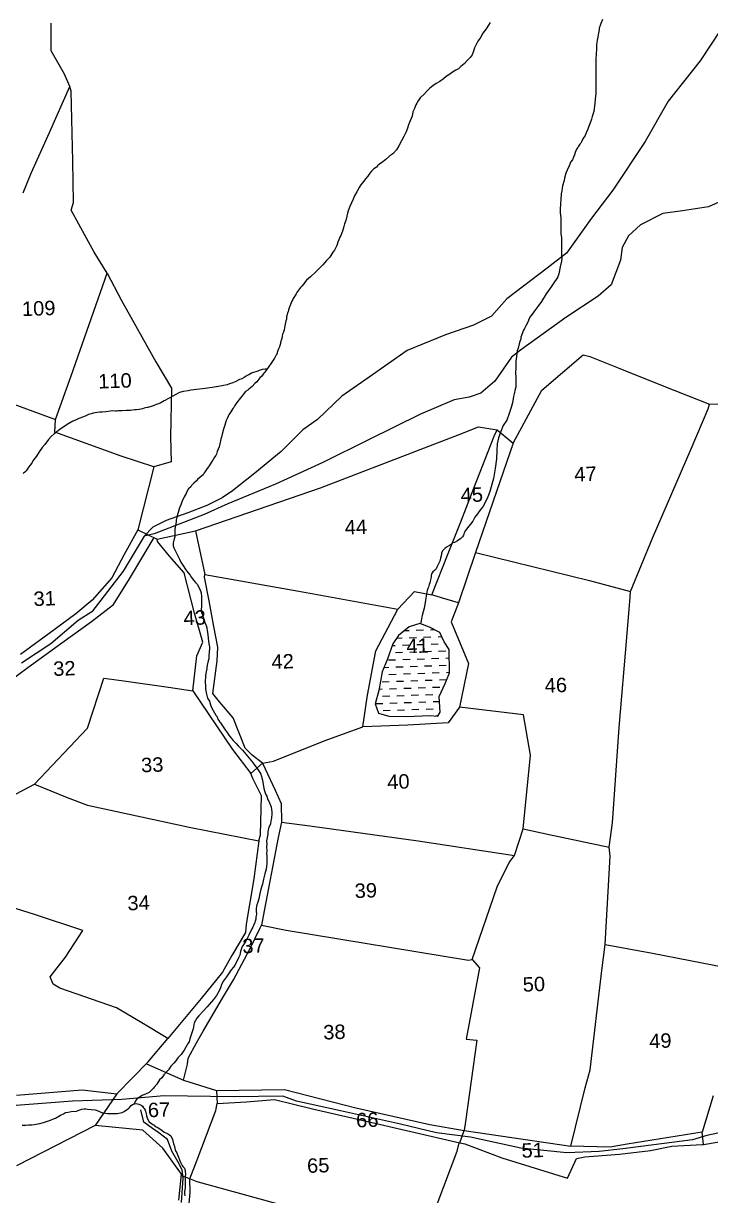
# Model space of a CAD drawing. Header units: inches. Extents: x 344504 to 348754, y 1574510 to 1580528.
# Drawn here: x 346569 to 347300, y 1577817 to 1579062 of the extents above; entities that cross this region are included whole.
import ezdxf

# ---------------------------------------------------------------- set-up
doc = ezdxf.new("R2010")
doc.units = ezdxf.units.IN
doc.header["$MEASUREMENT"] = 0
for name, color, linetype in [('CART TRACK', 51, 'Continuous'), ('PLATS', 6, 'Continuous'), ('ROADS', 2, 'Continuous'), ('STREAMS', 131, 'Continuous'), ('TANKS', 4, 'Continuous')]:
    doc.layers.add(name, color=color, linetype=linetype)
doc.styles.get("Standard").update_dxf_attribs({"font": 'arial.ttf'})

msp = doc.modelspace()

# ---------------------------------------------------------------- hatches: boundary and pattern name
at = {"layer": 'TANKS'}
h = msp.add_hatch(dxfattribs=at)
h.set_pattern_fill('DASH', color=256, scale=300, angle=1.9712, style=0)
h.set_pattern_definition([(1.9712, (349158.751, 1575739.177), (7.37445, 7.900165), [7.64183, -7.64183])])
h.paths.add_polyline_path([(346950.5, 1578372.9), (346947.2, 1578353.1), (346943.3, 1578339), (346946.8, 1578329.1), (346957.5, 1578325.8), (346976, 1578325.5), (347001.5, 1578326.5), (347009.7, 1578325.9), (347012.2, 1578330), (347011.3, 1578346.8), (347017.5, 1578360.4), (347022.3, 1578372), (347021.7, 1578396.8), (347016.5, 1578404.8), (347011.8, 1578414.6), (347000.9, 1578420.3), (346990.6, 1578424.2), (346979.2, 1578420.9), (346968, 1578411.5), (346961.8, 1578402.6), (346955.8, 1578385.7)])
h.paths.add_polyline_path([(346972.9, 1578388.6), (347004.4, 1578389.7), (347003.6, 1578412.7), (346972.1, 1578411.7)], flags=24)

# ---------------------------------------------------------------- linework, layer by layer
at = {"layer": 'CART TRACK'}
for p, q in [((347310.4, 1579055.2), (347288.4, 1579022)), ((347288.4, 1579022), (347254.4, 1578979)), ((347254.4, 1578979), (347230.1, 1578936.4)), ((347230.1, 1578936.4), (347195.7, 1578884.7)), ((347195.7, 1578884.7), (347173, 1578854.9)), ((347173, 1578854.9), (347146.4, 1578817.6)), ((347146.4, 1578817.6), (347126.1, 1578801.9)), ((347126.1, 1578801.9), (347083.2, 1578769)), ((347083.2, 1578769), (347066.8, 1578750.7)), ((347066.8, 1578750.7), (347047.6, 1578741.3)), ((347017.8, 1578731), (346977.2, 1578714.2)), ((347047.6, 1578741.3), (347017.8, 1578731)), ((346977.2, 1578714.2), (346936.9, 1578685.9)), ((346936.9, 1578685.9), (346907.7, 1578665.7)), ((346907.7, 1578665.7), (346881.8, 1578641)), ((346881.8, 1578641), (346866.4, 1578630)), ((346866.4, 1578630), (346843.3, 1578607)), ((346843.3, 1578607), (346815.4, 1578583.8)), ((346815.4, 1578583.8), (346791.6, 1578565.3)), ((346780.5, 1578557.9), (346764.3, 1578549.8)), ((346791.6, 1578565.3), (346780.5, 1578557.9)), ((346764.3, 1578549.8), (346744.2, 1578542)), ((346721.2, 1578533.7), (346706.8, 1578526.7)), ((346744.2, 1578542), (346721.2, 1578533.7)), ((346706.8, 1578526.7), (346697.8, 1578517.1)), ((346697.4, 1577894.5), (346694, 1577907.7)), ((346706.6, 1577887.9), (346697.4, 1577894.5)), ((346713.2, 1577883.1), (346706.6, 1577887.9)), ((346722.5, 1577876), (346713.2, 1577883.1)), ((346727.1, 1577863.8), (346722.5, 1577876)), ((346733.7, 1577851.9), (346727.1, 1577863.8)), ((346738.1, 1577843.8), (346733.7, 1577851.9)), ((346737.4, 1577809.2), (346739.2, 1577834.9)), ((346739.2, 1577834.9), (346738.1, 1577843.8))]:
    msp.add_line(p, q, dxfattribs=at)
at = {"layer": 'PLATS', "color": 0}
for p, q in [((346598.9, 1579032.6), (346598.8, 1579062)), ((346613, 1579007.7), (346598.9, 1579032.6)), ((346618.7, 1578994.6), (346613, 1579007.7)), ((346597.2, 1578945.8), (346618.7, 1578994.6)), ((346620, 1578989.6), (346618.7, 1578994.6)), ((346621.8, 1578915.4), (346620, 1578989.6)), ((346577.7, 1578902.6), (346597.2, 1578945.8)), ((346622.5, 1578871.5), (346621.8, 1578915.4)), ((346569.1, 1578881.8), (346577.7, 1578902.6)), ((346619.9, 1578863.5), (346622.5, 1578871.5)), ((346644.6, 1578818.7), (346619.9, 1578863.5)), ((346658.3, 1578796.3), (346644.6, 1578818.7)), ((346620.1, 1578687.5), (346658.3, 1578796.3)), ((346658.3, 1578796.3), (346673.6, 1578767.4)), ((346673.6, 1578767.4), (346710.2, 1578702.3)), ((347120.2, 1578672.3), (347164.3, 1578709.8)), ((347164.3, 1578709.8), (347171.3, 1578707.9)), ((347171.3, 1578707.9), (347201.5, 1578695.9)), ((346710.2, 1578702.3), (346726.6, 1578674.3)), ((347201.5, 1578695.9), (347250, 1578676.4)), ((346603.4, 1578641), (346620.1, 1578687.5)), ((346501.4, 1578678.6), (346603.4, 1578641)), ((346726.6, 1578674.3), (346725.7, 1578622.7)), ((347089.9, 1578616), (347120.2, 1578672.3)), ((347250, 1578676.4), (347298.6, 1578657.3)), ((347297.2, 1578652.3), (347298.6, 1578657.3)), ((347298.6, 1578657.3), (347454.7, 1578659.7)), ((347279, 1578609.9), (347297.2, 1578652.3)), ((346602.6, 1578627.6), (346603.4, 1578641)), ((347032.4, 1578625.2), (347052.8, 1578633.2)), ((347052.8, 1578633.2), (347072.9, 1578630.1)), ((346673.1, 1578602.2), (346602.6, 1578627.6)), ((346725.7, 1578622.7), (346726.2, 1578595.9)), ((346884.9, 1578568.5), (347032.4, 1578625.2)), ((347048.1, 1578568.1), (347069.7, 1578623.3)), ((347069.7, 1578623.3), (347072.9, 1578630.1)), ((347072.9, 1578630.1), (347089.9, 1578616)), ((347089.9, 1578616), (347072.1, 1578564.5)), ((347238, 1578514.8), (347279, 1578609.9)), ((346708.1, 1578590.6), (346673.1, 1578602.2)), ((346726.2, 1578595.9), (346708.1, 1578590.6)), ((346708.1, 1578590.6), (346691, 1578523.9)), ((346752.2, 1578522.7), (346884.9, 1578568.5)), ((347034.1, 1578532.4), (347048.1, 1578568.1)), ((347072.1, 1578564.5), (347049.8, 1578499.6)), ((347020.7, 1578498.8), (347034.1, 1578532.4)), ((346691, 1578523.9), (346676.5, 1578497.4)), ((346691, 1578523.9), (346711.4, 1578514)), ((346711.4, 1578514), (346752.2, 1578522.7)), ((346752.2, 1578522.7), (346762.3, 1578476.5)), ((346697.4, 1578497.3), (346708.2, 1578515.5)), ((346711.7, 1578511.4), (346711.4, 1578514)), ((346724.4, 1578495.8), (346711.7, 1578511.4)), ((347214.6, 1578458.4), (347238, 1578514.8)), ((346676.5, 1578497.4), (346663.3, 1578472.7)), ((346682, 1578471.9), (346697.4, 1578497.3)), ((346740, 1578478.1), (346724.4, 1578495.8)), ((347003.2, 1578454.9), (347020.7, 1578498.8)), ((347049.8, 1578499.6), (347031.7, 1578446.4)), ((347049.8, 1578499.6), (347170.8, 1578469.9)), ((346663.3, 1578472.7), (346642.4, 1578449.2)), ((346665.1, 1578444.5), (346682, 1578471.9)), ((346751.1, 1578435.1), (346740, 1578478.1)), ((346761.7, 1578473.6), (346762.3, 1578476.5)), ((346766.6, 1578448.2), (346761.7, 1578473.6)), ((346762.3, 1578476.5), (346862.1, 1578458.5)), ((347170.8, 1578469.9), (347214.6, 1578458.4)), ((346862.1, 1578458.5), (346967.1, 1578439.6)), ((346967.1, 1578439.6), (346985.1, 1578458.4)), ((346985.1, 1578458.4), (347003.2, 1578454.9)), ((347214.1, 1578452.4), (347214.6, 1578458.4)), ((346642.4, 1578449.2), (346624.9, 1578434.4)), ((346641.8, 1578426.5), (346665.1, 1578444.5)), ((346771.6, 1578421.2), (346766.6, 1578448.2)), ((347013.7, 1578451.4), (347003.2, 1578454.9)), ((347031.7, 1578446.4), (347013.7, 1578451.4)), ((347031.7, 1578446.4), (347023.9, 1578426)), ((347210.6, 1578409.4), (347214.1, 1578452.4)), ((346624.9, 1578434.4), (346602.1, 1578417.7)), ((346760, 1578404.6), (346751.1, 1578435.1)), ((346943.9, 1578395.2), (346963.8, 1578432.9)), ((346963.8, 1578432.9), (346967.1, 1578439.6)), ((346610.3, 1578403.7), (346641.8, 1578426.5)), ((346776, 1578399.3), (346771.6, 1578421.2)), ((347023.9, 1578426), (347042.3, 1578381.7)), ((346602.1, 1578417.7), (346566.4, 1578391.5)), ((347202.3, 1578313.9), (347210.6, 1578409.4)), ((346574.1, 1578377.4), (346610.3, 1578403.7)), ((346753.7, 1578390.1), (346760, 1578404.6)), ((346775.4, 1578384.7), (346776, 1578399.3)), ((346934.9, 1578348.1), (346943.9, 1578395.2)), ((346749.5, 1578352.8), (346753.7, 1578390.1)), ((346770.8, 1578350), (346775.4, 1578384.7)), ((347042.3, 1578381.7), (347032.7, 1578335.3)), ((346545.4, 1578356.2), (346574.1, 1578377.4)), ((346637.3, 1578313), (346654.8, 1578366.1)), ((346654.8, 1578366.1), (346676.1, 1578363.5)), ((346676.1, 1578363.5), (346723.4, 1578356.7)), ((346723.4, 1578356.7), (346749.5, 1578352.8)), ((346749.5, 1578352.8), (346791.6, 1578290.3)), ((346777.6, 1578340.9), (346770.8, 1578350)), ((346930, 1578314.5), (346934.9, 1578348.1)), ((346792.2, 1578323.9), (346777.6, 1578340.9)), ((347032.7, 1578335.3), (347020.6, 1578318.6)), ((347100.7, 1578327.2), (347032.7, 1578335.3)), ((346805, 1578291.8), (346792.2, 1578323.9)), ((347108.3, 1578284.5), (347100.7, 1578327.2)), ((346581, 1578253.5), (346637.3, 1578313)), ((346889.1, 1578299.6), (346930, 1578314.5)), ((346977.7, 1578316.2), (346930, 1578314.5)), ((347020.6, 1578318.6), (346977.7, 1578316.2)), ((347195.3, 1578212.5), (347202.3, 1578313.9)), ((346835.2, 1578278.1), (346889.1, 1578299.6)), ((346791.6, 1578290.3), (346810.9, 1578264.9)), ((346812.4, 1578284.3), (346805, 1578291.8)), ((346823.4, 1578275.8), (346812.4, 1578284.3)), ((347100.4, 1578206), (347108.3, 1578284.5)), ((346810.9, 1578264.9), (346823.4, 1578275.8)), ((346823.4, 1578275.8), (346835.2, 1578278.1)), ((346823.4, 1578275.8), (346837, 1578247.1)), ((346813.3, 1578259.7), (346810.9, 1578264.9)), ((346822.4, 1578241.1), (346813.3, 1578259.7)), ((346548.1, 1578236.3), (346581, 1578253.5)), ((346581, 1578253.5), (346615.8, 1578239.5)), ((346837, 1578247.1), (346843.3, 1578233.2)), ((346615.8, 1578239.5), (346637.5, 1578231.2)), ((346821.4, 1578199.8), (346822.4, 1578241.1)), ((346843.3, 1578233.2), (346843.5, 1578213.2)), ((346637.5, 1578231.2), (346747.3, 1578207.5)), ((346747.3, 1578207.5), (346819.6, 1578193.4)), ((346843.5, 1578213.2), (346840.2, 1578196.8)), ((346843.5, 1578213.2), (346873.8, 1578209.2)), ((346873.8, 1578209.2), (346989, 1578193.4)), ((347191.9, 1578186.6), (347195.3, 1578212.5)), ((346819.6, 1578193.4), (346821.4, 1578199.8)), ((346840.2, 1578196.8), (346824.1, 1578113.5)), ((347091.1, 1578178), (347100.4, 1578206)), ((347100.4, 1578206), (347128.2, 1578200.2)), ((347128.2, 1578200.2), (347191.9, 1578186.6)), ((346819.6, 1578193.4), (346814.2, 1578153.2)), ((346989, 1578193.4), (347091.1, 1578178)), ((347192.8, 1578177.1), (347191.9, 1578186.6)), ((347072.8, 1578144.7), (347085.4, 1578170.3)), ((347085.4, 1578170.3), (347091.1, 1578178)), ((347187.5, 1578083.3), (347192.8, 1578177.1)), ((346814.2, 1578153.2), (346806.2, 1578104.8)), ((347046.3, 1578067.2), (347072.8, 1578144.7)), ((346581.1, 1578115), (346522.8, 1578133.6)), ((346632.6, 1578098.3), (346581.1, 1578115)), ((346824.1, 1578113.5), (346822.3, 1578103.7)), ((346614, 1578070), (346632.6, 1578098.3)), ((346805.5, 1578096.1), (346790.7, 1578071.6)), ((346806.2, 1578104.8), (346805.5, 1578096.1)), ((346810.2, 1578078.9), (346820.9, 1578101.1)), ((346820.9, 1578101.1), (346822.3, 1578103.7)), ((346822.3, 1578103.7), (346848.5, 1578098.5)), ((346848.5, 1578098.5), (347042.3, 1578066.5)), ((347183.9, 1578055.8), (347187.5, 1578083.3)), ((347187.5, 1578083.3), (347238, 1578074)), ((346597.7, 1578049.1), (346614, 1578070)), ((346790.7, 1578071.6), (346780.9, 1578053.8)), ((346792.5, 1578045.7), (346810.2, 1578078.9)), ((347238, 1578074), (347318, 1578058.5)), ((347054.2, 1578058.6), (347039.7, 1577982.9)), ((347042.3, 1578066.5), (347046.3, 1578067.2)), ((347046.3, 1578067.2), (347054.2, 1578058.6)), ((346600.8, 1578041), (346597.7, 1578049.1)), ((346780.9, 1578053.8), (346758.1, 1578025.8)), ((346780.8, 1578026.4), (346792.5, 1578045.7)), ((347171.6, 1577950.1), (347183.9, 1578055.8)), ((346607.9, 1578036.8), (346600.8, 1578041)), ((346668.4, 1578016), (346607.9, 1578036.8)), ((346758.1, 1578025.8), (346722.9, 1577983.4)), ((346760.2, 1577991.1), (346780.8, 1578026.4)), ((346695.2, 1578000.2), (346668.4, 1578016)), ((346722.9, 1577983.4), (346695.2, 1578000.2)), ((346702, 1577958.6), (346722.9, 1577983.4)), ((346753.3, 1577978.9), (346760.2, 1577991.1)), ((347039.7, 1577982.9), (347051.3, 1577981.5)), ((346744.3, 1577962.6), (346753.3, 1577978.9)), ((347051.3, 1577981.5), (347039.3, 1577895.3)), ((346668.6, 1577924.5), (346702, 1577958.6)), ((346743.7, 1577956), (346744.3, 1577962.6)), ((346700, 1577956.6), (346739.3, 1577939.3)), ((346739.3, 1577939.3), (346743.7, 1577956)), ((347166.2, 1577931.1), (347171.6, 1577950.1)), ((346739.3, 1577939.3), (346774.5, 1577928.2)), ((346561.8, 1577923.3), (346631.7, 1577928.9)), ((346631.7, 1577928.9), (346668.6, 1577924.5)), ((346668.6, 1577924.5), (346645.6, 1577891.1)), ((346774.5, 1577928.2), (346846.8, 1577929.1)), ((346774.5, 1577928.2), (346775.1, 1577914.4)), ((346846.8, 1577929.1), (346922.5, 1577909.7)), ((347151.2, 1577869), (347166.2, 1577931.1)), ((347302.5, 1577922.7), (347290.7, 1577883.8)), ((346773.8, 1577907.1), (346775.1, 1577914.4)), ((346775.1, 1577914.4), (346806.4, 1577916.3)), ((346806.4, 1577916.3), (346836.3, 1577918.7)), ((346836.3, 1577918.7), (346876.6, 1577908.7)), ((346876.6, 1577908.7), (346929, 1577896.8)), ((346922.5, 1577909.7), (347001.3, 1577892)), ((346753.9, 1577854.4), (346773.8, 1577907.1)), ((346929, 1577896.8), (347033, 1577872.6)), ((346645.6, 1577891.1), (346561.9, 1577848.3)), ((346696.4, 1577886.2), (346645.6, 1577891.1)), ((346717.4, 1577867), (346696.4, 1577886.2)), ((347001.3, 1577892), (347037.6, 1577885.8)), ((347033, 1577872.6), (347037.6, 1577885.8)), ((347039.3, 1577895.3), (347037.6, 1577885.8)), ((347037.6, 1577885.8), (347151.2, 1577869)), ((347290.7, 1577883.8), (347210.8, 1577871.1)), ((347292.2, 1577870.8), (347290.7, 1577883.8)), ((347030.4, 1577863.7), (347032.5, 1577872.7)), ((347033.1, 1577872.7), (347038.6, 1577871.6)), ((347038.6, 1577871.6), (347077.7, 1577856.8)), ((347210.8, 1577871.1), (347192.9, 1577868.1)), ((347258.5, 1577869.2), (347290.7, 1577870.8)), ((347290.7, 1577870.8), (347292.2, 1577870.8)), ((347292.2, 1577870.8), (347318.9, 1577875.6)), ((346737.4, 1577839.2), (346717.4, 1577867)), ((346993.7, 1577767.2), (347030.4, 1577863.7)), ((347192.9, 1577868.1), (347151.2, 1577869)), ((347166, 1577857.7), (347202.7, 1577860.7)), ((347202.7, 1577860.7), (347235.6, 1577864.5)), ((347235.6, 1577864.5), (347258.5, 1577869.2)), ((346746.3, 1577834.5), (346753.9, 1577854.4)), ((347077.7, 1577856.8), (347147.4, 1577835.1)), ((347147.4, 1577835.1), (347157.1, 1577855.9)), ((347157.1, 1577855.9), (347166, 1577857.7)), ((346734.5, 1577811.7), (346737.4, 1577839.2)), ((346746.3, 1577834.5), (346737.3, 1577837.7)), ((346746.4, 1577820), (346746.3, 1577834.5)), ((346746.5, 1577834.4), (346753.6, 1577831.4)), ((346753.6, 1577831.4), (346863, 1577801.4)), ((346739.8, 1577745.8), (346746.4, 1577820))]:
    msp.add_line(p, q, dxfattribs=at)
at = {"layer": 'ROADS', "color": 1}
for p, q in [((347297.4, 1578866.9), (347269.9, 1578862.5)), ((347315.4, 1578875.1), (347297.4, 1578866.9)), ((347248.7, 1578859.8), (347225.2, 1578847.7)), ((347269.9, 1578862.5), (347248.7, 1578859.8)), ((347225.2, 1578847.7), (347212.2, 1578836.1)), ((347212.2, 1578836.1), (347205.7, 1578823.7)), ((347205.7, 1578823.7), (347204, 1578810.3)), ((347204, 1578810.3), (347194, 1578784.2)), ((347194, 1578784.2), (347180.2, 1578772)), ((347180.2, 1578772), (347145.8, 1578749.3)), ((347145.8, 1578749.3), (347097.7, 1578714.8)), ((347088.2, 1578707.1), (347070.2, 1578681.8)), ((347097.7, 1578714.8), (347088.2, 1578707.1)), ((347070.2, 1578681.8), (347055.4, 1578668.9)), ((347055.4, 1578668.9), (347042.9, 1578664.7)), ((347027, 1578662), (346991.4, 1578646.8)), ((347042.9, 1578664.7), (347027, 1578662)), ((346991.4, 1578646.8), (346936.2, 1578619.4)), ((346936.2, 1578619.4), (346887.4, 1578595.2)), ((346887.4, 1578595.2), (346837.3, 1578572.3)), ((346837.3, 1578572.3), (346786.5, 1578551.4)), ((346786.5, 1578551.4), (346761.5, 1578539.9)), ((346761.5, 1578539.9), (346708.2, 1578519.5)), ((346708.2, 1578519.5), (346697.8, 1578517.1)), ((346697.8, 1578517.1), (346675.5, 1578479.8)), ((346675.5, 1578479.8), (346642.2, 1578436.6)), ((346642.2, 1578436.6), (346627.4, 1578427.5)), ((346627.4, 1578427.5), (346598.6, 1578402.7)), ((346598.6, 1578402.7), (346567.2, 1578382.2)), ((346719, 1577922.4), (346673.9, 1577918.8)), ((346792.8, 1577921.6), (346719, 1577922.4)), ((346845.1, 1577922.2), (346792.8, 1577921.6)), ((346859.6, 1577916.8), (346845.1, 1577922.2)), ((346621.5, 1577917), (346547.7, 1577911.3)), ((346673.9, 1577918.8), (346621.5, 1577917)), ((346906.2, 1577906.5), (346859.6, 1577916.8)), ((346970, 1577892.4), (346906.2, 1577906.5)), ((347388, 1577900.1), (347295.5, 1577880.5)), ((347008.3, 1577883.3), (346970, 1577892.4)), ((347044.4, 1577878.5), (347008.3, 1577883.3)), ((347097.9, 1577866.8), (347044.4, 1577878.5)), ((347280.3, 1577875.7), (347206.5, 1577866.3)), ((347295.5, 1577880.5), (347280.3, 1577875.7)), ((347146.9, 1577862), (347097.9, 1577866.8)), ((347181.1, 1577863.5), (347146.9, 1577862)), ((347206.5, 1577866.3), (347181.1, 1577863.5))]:
    msp.add_line(p, q, dxfattribs=at)
at = {"layer": 'STREAMS'}
for p, q in [((347061, 1579055.9), (347057.7, 1579051.4)), ((347063.5, 1579060), (347061, 1579055.9)), ((347065.4, 1579062.7), (347063.5, 1579060)), ((347181.2, 1579055.4), (347180.6, 1579051.3)), ((347182.2, 1579059.5), (347181.2, 1579056.7)), ((347181.2, 1579056.7), (347181.2, 1579055.4)), ((347183.1, 1579061.6), (347182.2, 1579059.5)), ((347184.9, 1579065.9), (347183.1, 1579061.6)), ((347052.1, 1579042.9), (347050.5, 1579039.5)), ((347054.8, 1579046.1), (347052.1, 1579042.9)), ((347057.7, 1579051.4), (347054.8, 1579046.1)), ((347179.1, 1579043.9), (347178.6, 1579041)), ((347179.7, 1579047), (347179.1, 1579043.9)), ((347180.2, 1579049.8), (347179.7, 1579047)), ((347180.6, 1579051.3), (347180.2, 1579049.8)), ((347047.7, 1579032.4), (347046.1, 1579028.5)), ((347048.7, 1579035.9), (347047.7, 1579032.4)), ((347050.5, 1579039.5), (347048.7, 1579035.9)), ((347177.9, 1579028.8), (347177.8, 1579024.3)), ((347178, 1579031), (347177.9, 1579028.8)), ((347178.2, 1579032.8), (347178, 1579031)), ((347178.3, 1579037.5), (347178.2, 1579032.8)), ((347178.6, 1579041), (347178.3, 1579038.9)), ((347178.3, 1579038.9), (347178.3, 1579037.5)), ((347037.6, 1579018.7), (347034.1, 1579015.8)), ((347041.4, 1579022.7), (347037.6, 1579018.7)), ((347044, 1579025.4), (347041.4, 1579022.7)), ((347046.1, 1579028.5), (347044, 1579025.4)), ((347177.8, 1579017.9), (347177.6, 1579011.8)), ((347177.8, 1579024.3), (347177.8, 1579017.9)), ((347018.7, 1579005.2), (347015.7, 1579003)), ((347022.5, 1579007.8), (347018.7, 1579005.2)), ((347025.5, 1579009.8), (347022.5, 1579007.8)), ((347028.8, 1579012), (347025.5, 1579009.8)), ((347031.6, 1579013.6), (347028.8, 1579012)), ((347034.1, 1579015.8), (347031.6, 1579013.6)), ((347177.6, 1579011.8), (347177.6, 1579007.3)), ((347177.6, 1579007.3), (347177.6, 1579001.2)), ((347001.4, 1578993.1), (346998.1, 1578989.9)), ((347004.5, 1578995.3), (347001.4, 1578993.1)), ((347007.9, 1578998), (347004.5, 1578995.3)), ((347012, 1579000.2), (347007.9, 1578998)), ((347015.7, 1579003), (347012, 1579000.2)), ((347177.7, 1578996.6), (347177.5, 1578993.6)), ((347177.5, 1578993.6), (347177.5, 1578987.4)), ((347177.6, 1579001.2), (347177.7, 1578996.6)), ((346989, 1578979.6), (346987.6, 1578977.1)), ((346990.8, 1578982.7), (346989, 1578979.6)), ((346995.1, 1578986.5), (346990.8, 1578982.7)), ((346998.1, 1578989.9), (346995.1, 1578986.5)), ((347177, 1578981.4), (347176.7, 1578977)), ((347177.5, 1578987.4), (347177, 1578981.4)), ((346983.3, 1578967.8), (346982.3, 1578963.2)), ((346984.9, 1578971.3), (346983.3, 1578967.8)), ((346986.4, 1578975.2), (346984.9, 1578971.3)), ((346987.6, 1578977.1), (346986.4, 1578975.2)), ((347175.7, 1578968.1), (347173.9, 1578962.8)), ((347176.7, 1578977), (347175.7, 1578968.1)), ((346978.6, 1578954), (346977.6, 1578950.5)), ((346980.5, 1578958.3), (346978.6, 1578954)), ((346982.3, 1578963.2), (346980.5, 1578958.3)), ((347172.5, 1578958), (347170.5, 1578953.2)), ((347173, 1578960.1), (347172.5, 1578958)), ((347173.9, 1578962.8), (347173, 1578960.1)), ((346973.7, 1578941.6), (346971.2, 1578936.9)), ((346976.1, 1578946.7), (346973.7, 1578941.6)), ((346977.6, 1578950.5), (346976.1, 1578946.7)), ((347166.2, 1578942.6), (347163.7, 1578939.1)), ((347167.4, 1578945.6), (347166.2, 1578942.6)), ((347169.2, 1578949.3), (347167.4, 1578945.6)), ((347169.9, 1578951.4), (347169.2, 1578949.3)), ((347170.5, 1578953.2), (347169.9, 1578951.4)), ((346968.3, 1578931.6), (346965.9, 1578927.4)), ((346971.2, 1578936.9), (346968.3, 1578931.6)), ((347158.4, 1578930.1), (347157.1, 1578928.1)), ((347159.3, 1578931.2), (347158.4, 1578930.1)), ((347160.7, 1578933.3), (347159.3, 1578931.2)), ((347161.6, 1578934.6), (347160.7, 1578933.3)), ((347162.4, 1578936.1), (347161.6, 1578934.6)), ((347163.7, 1578939.1), (347162.4, 1578936.1)), ((346954.4, 1578917.2), (346949.8, 1578913.8)), ((346958.9, 1578921), (346954.4, 1578917.2)), ((346961.9, 1578923.3), (346958.9, 1578921)), ((346965.9, 1578927.4), (346961.9, 1578923.3)), ((347152.7, 1578917), (347150.7, 1578914.3)), ((347154, 1578919.6), (347152.7, 1578917)), ((347155.1, 1578922.2), (347154, 1578919.6)), ((347155.8, 1578924.6), (347155.1, 1578922.2)), ((347157.1, 1578928.1), (347155.8, 1578924.6)), ((346939.4, 1578904.8), (346937.5, 1578902.6)), ((346941.8, 1578907.2), (346939.4, 1578904.8)), ((346944.4, 1578909.2), (346941.8, 1578907.2)), ((346945.6, 1578910.4), (346944.4, 1578909.2)), ((346948, 1578912.4), (346945.6, 1578910.4)), ((346949.8, 1578913.8), (346948, 1578912.4)), ((347147.3, 1578905.9), (347145.7, 1578902.5)), ((347149.4, 1578910.4), (347147.3, 1578905.9)), ((347149.9, 1578912.2), (347149.4, 1578910.4)), ((347150.7, 1578914.3), (347149.9, 1578912.2)), ((346929.1, 1578891.8), (346927.2, 1578889.3)), ((346931.1, 1578894.2), (346929.1, 1578891.8)), ((346932.9, 1578896.6), (346931.1, 1578894.2)), ((346935.2, 1578899.6), (346932.9, 1578896.6)), ((346937.5, 1578902.6), (346935.2, 1578899.6)), ((347143.9, 1578894.7), (347142.4, 1578889.1)), ((347144.5, 1578897.5), (347143.9, 1578894.7)), ((347145.7, 1578902.5), (347144.5, 1578897.5)), ((346923.7, 1578882.9), (346921.1, 1578878.5)), ((346926.3, 1578887.4), (346923.7, 1578882.9)), ((346927.2, 1578889.3), (346926.3, 1578887.4)), ((347140.8, 1578880.7), (347140.3, 1578874.6)), ((347141.4, 1578884), (347140.8, 1578880.7)), ((347141.8, 1578886.6), (347141.4, 1578884)), ((347142.4, 1578889.1), (347141.8, 1578886.6)), ((346916.2, 1578867.1), (346914.6, 1578862.6)), ((346919.7, 1578875.2), (346916.2, 1578867.1)), ((346921.1, 1578878.5), (346919.7, 1578875.2)), ((347140.1, 1578870.5), (347139.7, 1578864.2)), ((347140.3, 1578874.6), (347140.1, 1578870.5)), ((346912.9, 1578856.9), (346911.8, 1578852.4)), ((346913.8, 1578860.2), (346912.9, 1578856.9)), ((346914.6, 1578862.6), (346913.8, 1578860.2)), ((347139.7, 1578864.2), (347139.8, 1578860.9)), ((347139.8, 1578860.9), (347140.3, 1578854.9)), ((347140.3, 1578854.9), (347140.5, 1578851.6)), ((346909.8, 1578846.1), (346908.5, 1578841)), ((346910.6, 1578849), (346909.8, 1578846.1)), ((346911.8, 1578852.4), (346910.6, 1578849)), ((347140.5, 1578851.6), (347140.6, 1578844.2)), ((347140.6, 1578844.2), (347140.5, 1578838.6)), ((346903.5, 1578829.5), (346902.8, 1578826.9)), ((346904.6, 1578831.7), (346903.5, 1578829.5)), ((346905.7, 1578834.6), (346904.6, 1578831.7)), ((346906.6, 1578836.3), (346905.7, 1578834.6)), ((346908.5, 1578841), (346906.6, 1578836.3)), ((347140.5, 1578838.6), (347141.1, 1578834.1)), ((347141.1, 1578834.1), (347141.1, 1578825.5)), ((346898, 1578818.6), (346894.9, 1578813.6)), ((346900, 1578820.8), (346898, 1578818.6)), ((346900.3, 1578821.6), (346900, 1578820.8)), ((346902.1, 1578825.1), (346900.3, 1578821.6)), ((346902.8, 1578826.9), (346902.1, 1578825.1)), ((347141.1, 1578825.5), (347141.3, 1578821)), ((347141.3, 1578821), (347141.3, 1578815)), ((346887.4, 1578805.3), (346885, 1578802.8)), ((346891.4, 1578809.9), (346887.4, 1578805.3)), ((346894.9, 1578813.6), (346891.4, 1578809.9)), ((347141.1, 1578809.3), (347139.6, 1578803.3)), ((347141.4, 1578812.5), (347141.1, 1578809.3)), ((347141.3, 1578815), (347141.4, 1578812.5)), ((346874.3, 1578792.7), (346870.1, 1578788.9)), ((346879.6, 1578797.5), (346874.3, 1578792.7)), ((346885, 1578802.8), (346879.6, 1578797.5)), ((347137.3, 1578792.6), (347136.2, 1578790.9)), ((347138.5, 1578795.7), (347137.3, 1578792.6)), ((347139.6, 1578803.3), (347138.5, 1578795.7)), ((346862.9, 1578779.9), (346860.7, 1578777)), ((346863.9, 1578781.2), (346862.9, 1578779.9)), ((346865.2, 1578782.6), (346863.9, 1578781.2)), ((346867.4, 1578785.2), (346865.2, 1578782.6)), ((346868.9, 1578787.1), (346867.4, 1578785.2)), ((346870.1, 1578788.9), (346868.9, 1578787.1)), ((347130.2, 1578782), (347125, 1578774.4)), ((347133, 1578786.1), (347130.2, 1578782)), ((347136.2, 1578790.9), (347133, 1578786.1)), ((346855.5, 1578768.3), (346854.7, 1578766.6)), ((346856.1, 1578769.4), (346855.5, 1578768.3)), ((346857.5, 1578771.8), (346856.1, 1578769.4)), ((346858.1, 1578772.7), (346857.5, 1578771.8)), ((346859.1, 1578774.4), (346858.1, 1578772.7)), ((346859.8, 1578775.8), (346859.1, 1578774.4)), ((346860.7, 1578777), (346859.8, 1578775.8)), ((347125, 1578774.4), (347119.8, 1578766.4)), ((346850.7, 1578755.7), (346850.1, 1578754.1)), ((346851, 1578757.1), (346850.7, 1578755.7)), ((346851.9, 1578759.7), (346851, 1578757.1)), ((346852.5, 1578761.5), (346851.9, 1578759.7)), ((346853, 1578763.3), (346852.5, 1578761.5)), ((346853.8, 1578764.8), (346853, 1578763.3)), ((346854.7, 1578766.6), (346853.8, 1578764.8)), ((347111.8, 1578755.5), (347107.9, 1578750.1)), ((347115.9, 1578761.1), (347111.8, 1578755.5)), ((347119.8, 1578766.4), (347115.9, 1578761.1)), ((346847.6, 1578742.3), (346847.3, 1578740.5)), ((346847.9, 1578743.9), (346847.6, 1578742.3)), ((346848.3, 1578745.7), (346847.9, 1578743.9)), ((346848.8, 1578747.6), (346848.3, 1578745.7)), ((346849, 1578749.9), (346848.8, 1578747.6)), ((346849.6, 1578752.6), (346849, 1578749.9)), ((346850.1, 1578754.1), (346849.6, 1578752.6)), ((347105.6, 1578745.1), (347103.3, 1578740.4)), ((347106.5, 1578747.6), (347105.6, 1578745.1)), ((347107.9, 1578750.1), (347106.5, 1578747.6)), ((346844.8, 1578731.6), (346844.3, 1578729.6)), ((346845.6, 1578733.9), (346844.8, 1578731.6)), ((346846.3, 1578736.3), (346845.6, 1578733.9)), ((346847.3, 1578740.5), (346846.3, 1578736.3)), ((347100.7, 1578735.8), (347098, 1578728.5)), ((347101.9, 1578737.8), (347100.7, 1578735.8)), ((347103.3, 1578740.4), (347101.9, 1578737.8)), ((346841.4, 1578718.1), (346840.5, 1578716)), ((346842.3, 1578720.7), (346841.4, 1578718.1)), ((346842.5, 1578721.8), (346842.3, 1578720.7)), ((346842.7, 1578723.2), (346842.5, 1578721.8)), ((346843.5, 1578725.9), (346842.7, 1578723.2)), ((346843.8, 1578726.9), (346843.5, 1578725.9)), ((346844.3, 1578729.6), (346843.8, 1578726.9)), ((347096.1, 1578721.5), (347095, 1578716.9)), ((347096.9, 1578723.7), (347096.1, 1578721.5)), ((347097.8, 1578726.2), (347096.9, 1578723.7)), ((347098, 1578728.5), (347097.8, 1578726.2)), ((346836, 1578706.3), (346834, 1578703.1)), ((346837.6, 1578709.1), (346836, 1578706.3)), ((346838.5, 1578710.2), (346837.6, 1578709.1)), ((346838.8, 1578710.9), (346838.5, 1578710.2)), ((346839.3, 1578713.1), (346838.8, 1578710.9)), ((346840.5, 1578716), (346839.3, 1578713.1)), ((347093.2, 1578707.9), (347092.8, 1578702.9)), ((347093.6, 1578711.1), (347093.2, 1578707.9)), ((347094.1, 1578713.8), (347093.6, 1578711.1)), ((347095, 1578716.9), (347094.1, 1578713.8)), ((346819.8, 1578693.1), (346818.5, 1578692.2)), ((346823.1, 1578694.1), (346819.8, 1578693.1)), ((346826.4, 1578694.5), (346823.1, 1578694.1)), ((346827.5, 1578693.6), (346825.9, 1578691.4)), ((346828.1, 1578694.4), (346826.4, 1578694.5)), ((346828.7, 1578695.3), (346827.5, 1578693.6)), ((346830.3, 1578697.3), (346828.7, 1578695.3)), ((346832.6, 1578700.8), (346830.3, 1578697.3)), ((346834, 1578703.1), (346832.6, 1578700.8)), ((347092.7, 1578696.2), (347092.4, 1578690.3)), ((347092.8, 1578700.2), (347092.7, 1578696.2)), ((347092.8, 1578702.9), (347092.8, 1578700.2)), ((346795.2, 1578681.2), (346791.8, 1578679.9)), ((346799, 1578683.3), (346795.2, 1578681.2)), ((346801.5, 1578684.1), (346799, 1578683.3)), ((346804, 1578685.5), (346801.5, 1578684.1)), ((346807, 1578687.6), (346804, 1578685.5)), ((346808.8, 1578688.4), (346807, 1578687.6)), ((346811.8, 1578690.2), (346808.8, 1578688.4)), ((346818.5, 1578692.2), (346811.8, 1578690.2)), ((346817.3, 1578680.9), (346815.4, 1578679.2)), ((346820.5, 1578685.1), (346817.3, 1578680.9)), ((346822.6, 1578687), (346820.5, 1578685.1)), ((346825, 1578690.2), (346822.6, 1578687)), ((346825.9, 1578691.4), (346825, 1578690.2)), ((347092.4, 1578690.3), (347092.6, 1578686.4)), ((347092.6, 1578686.4), (347092.5, 1578683.8)), ((347092.5, 1578683.8), (347092.5, 1578675.3)), ((346735.3, 1578669.8), (346731.4, 1578667.5)), ((346739.1, 1578670.8), (346735.3, 1578669.8)), ((346744.3, 1578671.5), (346739.1, 1578670.8)), ((346747.1, 1578672.2), (346744.3, 1578671.5)), ((346756.5, 1578673.1), (346747.1, 1578672.2)), ((346762.6, 1578673.8), (346756.5, 1578673.1)), ((346767.5, 1578674.5), (346762.6, 1578673.8)), ((346774.4, 1578675.6), (346767.5, 1578674.5)), ((346780.5, 1578676.9), (346774.4, 1578675.6)), ((346781.8, 1578677.1), (346780.5, 1578676.9)), ((346785.9, 1578677.8), (346781.8, 1578677.1)), ((346788.3, 1578678.8), (346785.9, 1578677.8)), ((346791.8, 1578679.9), (346788.3, 1578678.8)), ((346802.9, 1578667.7), (346801.8, 1578666.3)), ((346805.5, 1578670.6), (346802.9, 1578667.7)), ((346807.9, 1578672.1), (346805.5, 1578670.6)), ((346809, 1578673.1), (346807.9, 1578672.1)), ((346810.5, 1578674.7), (346809, 1578673.1)), ((346812.4, 1578676.2), (346810.5, 1578674.7)), ((346815.4, 1578679.2), (346812.4, 1578676.2)), ((347090.9, 1578668.4), (347090.3, 1578665.4)), ((347092.1, 1578673.2), (347090.9, 1578668.4)), ((347092.5, 1578675.3), (347092.1, 1578673.2)), ((346707.1, 1578655.6), (346705.1, 1578654.9)), ((346710.5, 1578656.8), (346707.1, 1578655.6)), ((346713, 1578657.5), (346710.5, 1578656.8)), ((346715.4, 1578658.8), (346713, 1578657.5)), ((346718.8, 1578660.7), (346715.4, 1578658.8)), ((346724.1, 1578663.5), (346718.8, 1578660.7)), ((346728.2, 1578665.6), (346724.1, 1578663.5)), ((346731.4, 1578667.5), (346728.2, 1578665.6)), ((346793.9, 1578655.9), (346793.1, 1578653.9)), ((346795.4, 1578657.9), (346793.9, 1578655.9)), ((346796.3, 1578659.2), (346795.4, 1578657.9)), ((346797.6, 1578660.8), (346796.3, 1578659.2)), ((346798.6, 1578662.1), (346797.6, 1578660.8)), ((346800, 1578664.1), (346798.6, 1578662.1)), ((346801.8, 1578666.3), (346800, 1578664.1)), ((347089.2, 1578658.8), (347087.8, 1578653.7)), ((347090.3, 1578665.4), (347089.2, 1578658.8)), ((346633.2, 1578643.9), (346628.3, 1578642.2)), ((346634.9, 1578644.5), (346633.2, 1578643.9)), ((346638.4, 1578646.3), (346634.9, 1578644.5)), ((346641.3, 1578647.1), (346638.4, 1578646.3)), ((346643.5, 1578647.6), (346641.3, 1578647.1)), ((346645.4, 1578648.1), (346643.5, 1578647.6)), ((346647.7, 1578648.3), (346645.4, 1578648.1)), ((346650.5, 1578648.6), (346647.7, 1578648.3)), ((346653.1, 1578648.9), (346650.5, 1578648.6)), ((346656.8, 1578649.3), (346653.1, 1578648.9)), ((346659.5, 1578649.6), (346656.8, 1578649.3)), ((346664.2, 1578650.2), (346659.5, 1578649.6)), ((346667.1, 1578649.8), (346664.2, 1578650.2)), ((346668.5, 1578650), (346667.1, 1578649.8)), ((346670.1, 1578650.1), (346668.5, 1578650)), ((346671.7, 1578650.2), (346670.1, 1578650.1)), ((346674.1, 1578650.2), (346671.7, 1578650.2)), ((346678.4, 1578650.4), (346674.1, 1578650.2)), ((346681.3, 1578650.5), (346678.4, 1578650.4)), ((346683.3, 1578650.7), (346681.3, 1578650.5)), ((346684.9, 1578650.8), (346683.3, 1578650.7)), ((346687.9, 1578651.1), (346684.9, 1578650.8)), ((346689.6, 1578651.4), (346687.9, 1578651.1)), ((346692.2, 1578651.7), (346689.6, 1578651.4)), ((346695.9, 1578652.4), (346692.2, 1578651.7)), ((346697.7, 1578652.9), (346695.9, 1578652.4)), ((346699, 1578653.4), (346697.7, 1578652.9)), ((346700.8, 1578653.7), (346699, 1578653.4)), ((346701.5, 1578653.8), (346700.8, 1578653.7)), ((346702.5, 1578654.1), (346701.5, 1578653.8)), ((346703.9, 1578654.5), (346702.5, 1578654.1)), ((346705.1, 1578654.9), (346703.9, 1578654.5)), ((346786.2, 1578642.9), (346785.9, 1578642.1)), ((346786.8, 1578644.5), (346786.2, 1578642.9)), ((346787.8, 1578646), (346786.8, 1578644.5)), ((346788.5, 1578647.1), (346787.8, 1578646)), ((346789.6, 1578649), (346788.5, 1578647.1)), ((346790.8, 1578650.9), (346789.6, 1578649)), ((346791.8, 1578652.7), (346790.8, 1578650.9)), ((346793.1, 1578653.9), (346791.8, 1578652.7)), ((347085.7, 1578647.2), (347083.2, 1578640.4)), ((347087.8, 1578653.7), (347085.7, 1578647.2)), ((346609.3, 1578631.5), (346601.9, 1578625.6)), ((346617.7, 1578636.8), (346609.3, 1578631.5)), ((346622, 1578639.1), (346617.7, 1578636.8)), ((346624.6, 1578640.2), (346622, 1578639.1)), ((346628.3, 1578642.2), (346624.6, 1578640.2)), ((346782, 1578630.6), (346780.5, 1578625.5)), ((346782.8, 1578632.9), (346782, 1578630.6)), ((346783.5, 1578635.1), (346782.8, 1578632.9)), ((346784.8, 1578639.9), (346783.5, 1578635.1)), ((346785.9, 1578642.1), (346784.8, 1578639.9)), ((347079.3, 1578634.5), (347076.6, 1578628.3)), ((347083.2, 1578640.4), (347079.3, 1578634.5)), ((346596.1, 1578619.8), (346592.2, 1578614.5)), ((346598.8, 1578622.8), (346596.1, 1578619.8)), ((346601.9, 1578625.6), (346598.8, 1578622.8)), ((346778.9, 1578618.3), (346777.3, 1578612)), ((346779.3, 1578620.3), (346778.9, 1578618.3)), ((346779.9, 1578622.3), (346779.3, 1578620.3)), ((346780.5, 1578625.5), (346779.9, 1578622.3)), ((347074.2, 1578621.5), (347072.9, 1578615)), ((347076.6, 1578628.3), (347074.2, 1578621.5)), ((346586.2, 1578606.8), (346583.1, 1578602)), ((346589.4, 1578611.1), (346586.2, 1578606.8)), ((346592.2, 1578614.5), (346589.4, 1578611.1)), ((346775.4, 1578607), (346774.5, 1578604.2)), ((346776.3, 1578609.5), (346775.4, 1578607)), ((346777.3, 1578612), (346776.3, 1578609.5)), ((347072.4, 1578608), (347072, 1578599.3)), ((347072.9, 1578615), (347072.4, 1578608)), ((346578.1, 1578594.7), (346576.1, 1578592.2)), ((346579.5, 1578597.1), (346578.1, 1578594.7)), ((346580.4, 1578598.4), (346579.5, 1578597.1)), ((346583.1, 1578602), (346580.4, 1578598.4)), ((346767.7, 1578593.4), (346766.7, 1578591.9)), ((346768.5, 1578594.6), (346767.7, 1578593.4)), ((346769.6, 1578596.3), (346768.5, 1578594.6)), ((346770.5, 1578597.9), (346769.6, 1578596.3)), ((346772.5, 1578600.9), (346770.5, 1578597.9)), ((346773.7, 1578602.7), (346772.5, 1578600.9)), ((346774.5, 1578604.2), (346773.7, 1578602.7)), ((347072, 1578599.3), (347070.7, 1578589.1)), ((346570.7, 1578585.1), (346569.1, 1578583.5)), ((346572.3, 1578586.4), (346570.7, 1578585.1)), ((346574.1, 1578589.2), (346572.3, 1578586.4)), ((346576.1, 1578592.2), (346574.1, 1578589.2)), ((346760.2, 1578582.3), (346757.3, 1578579.9)), ((346761.3, 1578584.2), (346760.2, 1578582.3)), ((346762.5, 1578585.8), (346761.3, 1578584.2)), ((346764, 1578587.9), (346762.5, 1578585.8)), ((346765.8, 1578590.5), (346764, 1578587.9)), ((346766.7, 1578591.9), (346765.8, 1578590.5)), ((347070.7, 1578589.1), (347068.9, 1578578.3)), ((346747.4, 1578569.6), (346744.8, 1578567.4)), ((346748.1, 1578570.7), (346747.4, 1578569.6)), ((346750.3, 1578573.2), (346748.1, 1578570.7)), ((346753.2, 1578575.7), (346750.3, 1578573.2)), ((346754.5, 1578577.2), (346753.2, 1578575.7)), ((346757.3, 1578579.9), (346754.5, 1578577.2)), ((347068.9, 1578578.3), (347064.9, 1578564.5)), ((346740.2, 1578558.9), (346738, 1578554.3)), ((346742.2, 1578562.4), (346740.2, 1578558.9)), ((346743.1, 1578564.3), (346742.2, 1578562.4)), ((346743.8, 1578565.8), (346743.1, 1578564.3)), ((346744.8, 1578567.4), (346743.8, 1578565.8)), ((347062.5, 1578557.9), (347057.6, 1578548.3)), ((347064.9, 1578564.5), (347062.5, 1578557.9)), ((346734.6, 1578544.8), (346732.6, 1578538.8)), ((346735.3, 1578547), (346734.6, 1578544.8)), ((346736.7, 1578550.3), (346735.3, 1578547)), ((346738, 1578554.3), (346736.7, 1578550.3)), ((347055.1, 1578545.5), (347051.9, 1578540.7)), ((347057.6, 1578548.3), (347055.1, 1578545.5)), ((346731.5, 1578532.2), (346730.2, 1578524.4)), ((346731.8, 1578534.2), (346731.5, 1578532.2)), ((346732.6, 1578538.8), (346731.8, 1578534.2)), ((347047, 1578533.1), (347044.3, 1578529.8)), ((347049.2, 1578537.4), (347047, 1578533.1)), ((347051.9, 1578540.7), (347049.2, 1578537.4)), ((346730.2, 1578521.9), (346730.1, 1578516.3)), ((346730.2, 1578524.4), (346730.2, 1578521.9)), ((347037.4, 1578519.1), (347037, 1578518)), ((347037.8, 1578520.5), (347037.4, 1578519.1)), ((347039.3, 1578523.1), (347037.8, 1578520.5)), ((347040.4, 1578524.8), (347039.3, 1578523.1)), ((347042.5, 1578527.4), (347040.4, 1578524.8)), ((347044.3, 1578529.8), (347042.5, 1578527.4)), ((346729.3, 1578512.9), (346728.4, 1578509.9)), ((346728.4, 1578509.9), (346728.5, 1578506.9)), ((346728.5, 1578506.9), (346729.4, 1578503.8)), ((346730.1, 1578516.3), (346729.3, 1578512.9)), ((347019.5, 1578505.8), (347017.6, 1578504.4)), ((347022, 1578507.1), (347019.5, 1578505.8)), ((347024.3, 1578508.4), (347022, 1578507.1)), ((347025.8, 1578509.8), (347024.3, 1578508.4)), ((347027.6, 1578510.5), (347025.8, 1578509.8)), ((347030.5, 1578512.2), (347027.6, 1578510.5)), ((347034.2, 1578514.5), (347030.5, 1578512.2)), ((347036, 1578516.2), (347034.2, 1578514.5)), ((347037, 1578518), (347036, 1578516.2)), ((346729.4, 1578503.8), (346733.5, 1578496.3)), ((346733.5, 1578496.3), (346735.2, 1578492.7)), ((347012.7, 1578493.7), (347012, 1578490.6)), ((347013.5, 1578497.4), (347012.7, 1578493.7)), ((347013.6, 1578499), (347013.5, 1578497.4)), ((347014.7, 1578501.4), (347013.6, 1578499)), ((347016.5, 1578503.3), (347014.7, 1578501.4)), ((347017.6, 1578504.4), (347016.5, 1578503.3)), ((346735.2, 1578492.7), (346736.6, 1578489.3)), ((346736.6, 1578489.3), (346737.9, 1578487.3)), ((346737.9, 1578487.3), (346742.5, 1578480.4)), ((347007.9, 1578482.3), (347006.2, 1578480.7)), ((347008.8, 1578484.1), (347007.9, 1578482.3)), ((347011.2, 1578489.1), (347008.8, 1578484.1)), ((347012, 1578490.6), (347011.2, 1578489.1)), ((346742.5, 1578480.4), (346746.4, 1578475.7)), ((346746.4, 1578475.7), (346748.1, 1578473.1)), ((346748.1, 1578473.1), (346750.3, 1578470)), ((346750.3, 1578470), (346752.1, 1578468)), ((347001.5, 1578469.4), (347001.1, 1578467.6)), ((347002.5, 1578473.6), (347001.5, 1578469.4)), ((347002.6, 1578475.1), (347002.5, 1578473.6)), ((347003, 1578476.9), (347002.6, 1578475.1)), ((347004.3, 1578479.1), (347003, 1578476.9)), ((347006.2, 1578480.7), (347004.3, 1578479.1)), ((346752.1, 1578468), (346753.8, 1578466)), ((346753.8, 1578466), (346756.7, 1578460.7)), ((346756.7, 1578460.7), (346758.1, 1578456.9)), ((346758.1, 1578456.9), (346758.5, 1578452.7)), ((346997.6, 1578455.9), (346996.5, 1578448.8)), ((346997.9, 1578457.9), (346997.6, 1578455.9)), ((346998.3, 1578459.5), (346997.9, 1578457.9)), ((346999, 1578461.3), (346998.3, 1578459.5)), ((346999.7, 1578462.9), (346999, 1578461.3)), ((347000.5, 1578465.6), (346999.7, 1578462.9)), ((347001.1, 1578467.6), (347000.5, 1578465.6)), ((346758.5, 1578452.7), (346758.7, 1578449.3)), ((346758.7, 1578449.3), (346758.7, 1578442.1)), ((346996.5, 1578448.8), (346995.2, 1578440.5)), ((346758.7, 1578442.1), (346758.2, 1578439.4)), ((346758.2, 1578439.4), (346758.3, 1578437)), ((346758.3, 1578437), (346758.7, 1578435.6)), ((346758.7, 1578435.6), (346759.5, 1578433.5)), ((346759.5, 1578433.5), (346760.7, 1578430)), ((346992.8, 1578431.2), (346992.5, 1578429.3)), ((346993, 1578432.8), (346992.8, 1578431.2)), ((346994.1, 1578436.8), (346993, 1578432.8)), ((346995.2, 1578440.5), (346994.1, 1578436.8)), ((346760.7, 1578430), (346761.6, 1578426.7)), ((346761.6, 1578426.7), (346762.3, 1578425.4)), ((346762.3, 1578425.4), (346763.7, 1578422.2)), ((346763.7, 1578422.2), (346764.4, 1578419.8)), ((346764.4, 1578419.8), (346764.5, 1578416.7)), ((346991.9, 1578427.1), (346991.3, 1578423.9)), ((346992.5, 1578429.3), (346991.9, 1578427.1)), ((346764.5, 1578416.7), (346764.8, 1578414.9)), ((346764.8, 1578414.9), (346765.8, 1578409)), ((346765.8, 1578409), (346766.1, 1578405.3)), ((346766.1, 1578405.3), (346766.7, 1578401.4)), ((346766.8, 1578394.4), (346766.2, 1578389.6)), ((346766.7, 1578401.4), (346767, 1578399.1)), ((346767.1, 1578396.9), (346766.8, 1578394.4)), ((346767, 1578399.1), (346767.1, 1578396.9)), ((346765.1, 1578381.6), (346764.5, 1578380.1)), ((346765.7, 1578384.7), (346765.1, 1578381.6)), ((346766.2, 1578386.8), (346765.7, 1578384.7)), ((346766.2, 1578389.6), (346766.2, 1578386.8)), ((346762.9, 1578368.8), (346762.7, 1578367)), ((346763.3, 1578371), (346762.9, 1578368.8)), ((346764.3, 1578376.6), (346763.3, 1578371)), ((346764.4, 1578377.7), (346764.3, 1578376.6)), ((346764.5, 1578380.1), (346764.4, 1578377.7)), ((346762.7, 1578367), (346762.5, 1578363.5)), ((346762.5, 1578363.5), (346762.8, 1578356.8)), ((346762.8, 1578356.8), (346763, 1578354.6)), ((346763, 1578354.6), (346763.1, 1578352.8)), ((346763.1, 1578352.8), (346763.7, 1578350.9)), ((346763.7, 1578350.9), (346764, 1578349.3)), ((346764, 1578349.3), (346764.5, 1578346.5)), ((346764.5, 1578346.5), (346765, 1578344.9)), ((346765, 1578344.9), (346767, 1578341.7)), ((346767, 1578341.7), (346768.3, 1578337.8)), ((346768.3, 1578337.8), (346769.6, 1578334.4)), ((346769.6, 1578334.4), (346770.9, 1578331.9)), ((346770.9, 1578331.9), (346773.9, 1578327)), ((346773.9, 1578327), (346774.8, 1578325.7)), ((346774.8, 1578325.7), (346775.5, 1578324)), ((346775.5, 1578324), (346776.1, 1578322.5)), ((346776.1, 1578322.5), (346776.9, 1578321.3)), ((346776.9, 1578321.3), (346778.1, 1578319.6)), ((346778.1, 1578319.6), (346778.7, 1578318.8)), ((346778.7, 1578318.8), (346780.3, 1578316.6)), ((346780.3, 1578316.6), (346783.8, 1578311.5)), ((346783.8, 1578311.5), (346785.9, 1578308.4)), ((346785.9, 1578308.4), (346787.8, 1578305.8)), ((346787.8, 1578305.8), (346792.3, 1578300.1)), ((346792.3, 1578300.1), (346795.4, 1578296.8)), ((346795.4, 1578296.8), (346797.4, 1578294.5)), ((346797.4, 1578294.5), (346802.1, 1578289.8)), ((346802.1, 1578289.8), (346803.8, 1578287.6)), ((346803.8, 1578287.6), (346809.4, 1578281.1)), ((346809.4, 1578281.1), (346812.9, 1578277)), ((346812.9, 1578277), (346815.4, 1578273.4)), ((346815.4, 1578273.4), (346818.7, 1578269)), ((346818.7, 1578269), (346821.6, 1578264.3)), ((346821.6, 1578264.3), (346823.5, 1578258)), ((346823.5, 1578258), (346824.7, 1578249.1)), ((346824.7, 1578249.1), (346825.8, 1578245.4)), ((346825.8, 1578245.4), (346826.4, 1578244.3)), ((346826.4, 1578244.3), (346826.9, 1578242.8)), ((346826.9, 1578242.8), (346828, 1578240.8)), ((346828, 1578240.8), (346829.1, 1578237)), ((346829.1, 1578237), (346830, 1578235.4)), ((346830, 1578235.4), (346830.9, 1578233.7)), ((346830.9, 1578233.7), (346832.5, 1578229.6)), ((346832.5, 1578229.6), (346833.1, 1578226.8)), ((346833.1, 1578226.8), (346833.5, 1578224.1)), ((346833.5, 1578222.4), (346833.1, 1578217.5)), ((346833.5, 1578224.1), (346833.5, 1578222.4)), ((346830.2, 1578208), (346829.5, 1578204.6)), ((346832, 1578211.2), (346830.2, 1578208)), ((346832.3, 1578214.5), (346832, 1578211.2)), ((346833.1, 1578217.5), (346832.3, 1578214.5)), ((346829, 1578200.6), (346827.8, 1578193.5)), ((346829.2, 1578203.2), (346829, 1578200.6)), ((346829.5, 1578204.6), (346829.2, 1578203.2)), ((346827.8, 1578193.5), (346828, 1578190.1)), ((346828, 1578190.1), (346827.8, 1578187.2)), ((346827.8, 1578187.2), (346827.9, 1578182.9)), ((346827.9, 1578182.9), (346827.8, 1578179.8)), ((346827.8, 1578179.8), (346828, 1578177.4)), ((346828, 1578175.9), (346827.9, 1578169.4)), ((346828, 1578177.4), (346828, 1578175.9)), ((346826, 1578158.2), (346824.5, 1578152.8)), ((346826.6, 1578161), (346826, 1578158.2)), ((346827.4, 1578163.3), (346826.6, 1578161)), ((346827.8, 1578166.6), (346827.4, 1578163.3)), ((346827.9, 1578169.4), (346827.8, 1578166.6)), ((346823.5, 1578147.3), (346821.8, 1578142.1)), ((346824.5, 1578152.8), (346823.5, 1578147.3)), ((346819.7, 1578133.1), (346818.4, 1578128.1)), ((346820.2, 1578135.6), (346819.7, 1578133.1)), ((346820.7, 1578137.4), (346820.2, 1578135.6)), ((346821.8, 1578142.1), (346820.7, 1578137.4)), ((346816.8, 1578121.4), (346816.6, 1578118.3)), ((346817.1, 1578123.6), (346816.8, 1578121.4)), ((346817.5, 1578125.4), (346817.1, 1578123.6)), ((346818.4, 1578128.1), (346817.5, 1578125.4)), ((346815.7, 1578107.9), (346815.1, 1578106.5)), ((346816.2, 1578110.2), (346815.7, 1578107.9)), ((346816.5, 1578112.5), (346816.2, 1578110.2)), ((346816.8, 1578113.7), (346816.5, 1578112.5)), ((346816.6, 1578118.3), (346816.9, 1578115.8)), ((346816.9, 1578115.8), (346816.8, 1578113.7)), ((346809.5, 1578095), (346808.9, 1578093.2)), ((346811.6, 1578098.7), (346809.5, 1578095)), ((346812.2, 1578099.8), (346811.6, 1578098.7)), ((346813.2, 1578101.7), (346812.2, 1578099.8)), ((346813.9, 1578103.4), (346813.2, 1578101.7)), ((346815.1, 1578106.5), (346813.9, 1578103.4)), ((346802.7, 1578082.5), (346801.7, 1578081.1)), ((346804.2, 1578084.8), (346802.7, 1578082.5)), ((346805.6, 1578087), (346804.2, 1578084.8)), ((346807, 1578089.7), (346805.6, 1578087)), ((346808.6, 1578092.4), (346807, 1578089.7)), ((346808.9, 1578093.2), (346808.6, 1578092.4)), ((346799.4, 1578072.1), (346797.9, 1578069.3)), ((346800, 1578075.8), (346799.4, 1578072.1)), ((346801.7, 1578081.1), (346800, 1578075.8)), ((346792.6, 1578059.2), (346790.2, 1578056.5)), ((346794.1, 1578061.4), (346792.6, 1578059.2)), ((346795.6, 1578063.8), (346794.1, 1578061.4)), ((346797.9, 1578069.3), (346795.6, 1578063.8)), ((346785.1, 1578049.1), (346781.8, 1578044.6)), ((346787.1, 1578052.3), (346785.1, 1578049.1)), ((346790.2, 1578056.5), (346787.1, 1578052.3)), ((346777.6, 1578034.6), (346774.5, 1578029)), ((346778.9, 1578037.3), (346777.6, 1578034.6)), ((346779.9, 1578040.8), (346778.9, 1578037.3)), ((346781.8, 1578044.6), (346779.9, 1578040.8)), ((346771.4, 1578025), (346764.7, 1578017.1)), ((346774.5, 1578029), (346771.4, 1578025)), ((346760.3, 1578012.3), (346755.9, 1578007.4)), ((346764.7, 1578017.1), (346760.3, 1578012.3)), ((346750.8, 1577999.9), (346749.8, 1577993.7)), ((346753.5, 1578005.2), (346750.8, 1577999.9)), ((346755.9, 1578007.4), (346753.5, 1578005.2)), ((346746.3, 1577983.1), (346745.3, 1577979.9)), ((346747.6, 1577987.5), (346746.3, 1577983.1)), ((346749.8, 1577993.7), (346747.6, 1577987.5)), ((346740.2, 1577971.2), (346738.5, 1577968.6)), ((346743.3, 1577976.6), (346740.2, 1577971.2)), ((346744.2, 1577978.2), (346743.3, 1577976.6)), ((346745.3, 1577979.9), (346744.2, 1577978.2)), ((346731.3, 1577959.8), (346729.1, 1577957.4)), ((346733.5, 1577962.9), (346731.3, 1577959.8)), ((346737, 1577966.6), (346733.5, 1577962.9)), ((346738.5, 1577968.6), (346737, 1577966.6)), ((346721.6, 1577948.4), (346718.4, 1577944.7)), ((346723.4, 1577950.3), (346721.6, 1577948.4)), ((346726.1, 1577954.1), (346723.4, 1577950.3)), ((346729.1, 1577957.4), (346726.1, 1577954.1)), ((346711, 1577935), (346708.3, 1577931.7)), ((346714.1, 1577939.4), (346711, 1577935)), ((346716.3, 1577941.6), (346714.1, 1577939.4)), ((346718.4, 1577944.7), (346716.3, 1577941.6)), ((346692.7, 1577921.2), (346689.5, 1577918.5)), ((346696.3, 1577923.1), (346692.7, 1577921.2)), ((346699.1, 1577924.2), (346696.3, 1577923.1)), ((346702.8, 1577926.2), (346699.1, 1577924.2)), ((346707.2, 1577930.3), (346702.8, 1577926.2)), ((346708.3, 1577931.7), (346707.2, 1577930.3)), ((346629.4, 1577907.7), (346631.4, 1577908.4)), ((346631.4, 1577908.4), (346633.6, 1577908.7)), ((346633.6, 1577908.7), (346635.8, 1577908.6)), ((346635.8, 1577908.6), (346637.6, 1577908.5)), ((346637.6, 1577908.5), (346641.5, 1577908)), ((346679.7, 1577907.9), (346681.3, 1577909.5)), ((346681.3, 1577909.5), (346681.9, 1577910)), ((346681.9, 1577910), (346683.8, 1577912.1)), ((346683.8, 1577912.1), (346685.2, 1577913.4)), ((346685.2, 1577913.4), (346687.5, 1577914.1)), ((346688.3, 1577917.1), (346687, 1577913.9)), ((346687.5, 1577914.1), (346689, 1577914.3)), ((346689.5, 1577918.5), (346688.3, 1577917.1)), ((346689, 1577914.3), (346692, 1577913.7)), ((346692, 1577913.7), (346694.5, 1577912.5)), ((346694.5, 1577912.5), (346695.9, 1577911.4)), ((346695.9, 1577911.4), (346697.1, 1577909.8)), ((346697.1, 1577909.8), (346697.8, 1577909)), ((346697.8, 1577909), (346698.8, 1577907.3)), ((346590.5, 1577894.1), (346596.1, 1577895.8)), ((346596.1, 1577895.8), (346598, 1577896.7)), ((346598, 1577896.7), (346601.4, 1577898)), ((346601.4, 1577898), (346603.4, 1577898.8)), ((346603.4, 1577898.8), (346608.9, 1577901.9)), ((346608.9, 1577901.9), (346612.1, 1577903.5)), ((346612.1, 1577903.5), (346614.2, 1577904.8)), ((346614.2, 1577904.8), (346616.8, 1577905.3)), ((346616.8, 1577905.3), (346620, 1577905.8)), ((346620, 1577905.8), (346625.7, 1577906.4)), ((346625.7, 1577906.4), (346629.4, 1577907.7)), ((346641.5, 1577908), (346645.7, 1577907.5)), ((346645.7, 1577907.5), (346647.8, 1577906.9)), ((346647.8, 1577906.9), (346653.4, 1577904.6)), ((346653.4, 1577904.6), (346656.5, 1577904)), ((346656.5, 1577904), (346658.6, 1577903.8)), ((346658.6, 1577903.8), (346662.7, 1577903.6)), ((346662.7, 1577903.6), (346664.2, 1577903.7)), ((346664.2, 1577903.7), (346669, 1577903.8)), ((346669, 1577903.8), (346674.1, 1577904.9)), ((346674.1, 1577904.9), (346676.3, 1577905.8)), ((346676.3, 1577905.8), (346677.9, 1577906.8)), ((346677.9, 1577906.8), (346679.7, 1577907.9)), ((346698.8, 1577907.3), (346699.2, 1577906.3)), ((346699.2, 1577906.3), (346699.7, 1577903.5)), ((346699.7, 1577903.5), (346700, 1577901.3)), ((346700, 1577901.3), (346700.9, 1577899)), ((346700.9, 1577899), (346701.2, 1577898)), ((346701.2, 1577898), (346703, 1577894.9)), ((346567.9, 1577891.2), (346571.8, 1577891.5)), ((346571.8, 1577891.5), (346574.7, 1577891.6)), ((346574.7, 1577891.6), (346578.1, 1577891.6)), ((346578.1, 1577891.6), (346580.8, 1577892.1)), ((346580.8, 1577892.1), (346586.8, 1577893)), ((346586.8, 1577893), (346590.5, 1577894.1)), ((346703, 1577894.9), (346705.3, 1577893.1)), ((346705.3, 1577893.1), (346707, 1577892)), ((346707, 1577892), (346708.2, 1577891.3)), ((346708.2, 1577891.3), (346709.4, 1577890)), ((346709.4, 1577890), (346711.3, 1577889.3)), ((346711.3, 1577889.3), (346716.4, 1577886.2)), ((346716.4, 1577886.2), (346718.9, 1577883.9)), ((346718.9, 1577883.9), (346722.4, 1577882.4)), ((346722.4, 1577882.4), (346724.4, 1577881.1)), ((346724.4, 1577881.1), (346725.9, 1577879.9)), ((346725.9, 1577879.9), (346727.9, 1577876.1)), ((346727.9, 1577876.1), (346728.7, 1577871.7)), ((346728.7, 1577871.7), (346730, 1577868.7)), ((346730, 1577868.7), (346730.3, 1577867.1)), ((346730.3, 1577867.1), (346730.7, 1577865.1)), ((346730.7, 1577865.1), (346731.1, 1577864.2)), ((346731.1, 1577864.2), (346731.6, 1577863.1)), ((346731.6, 1577863.1), (346732.2, 1577862)), ((346732.2, 1577862), (346732.8, 1577861)), ((346732.8, 1577861), (346734.3, 1577857.5)), ((346734.3, 1577857.5), (346735.1, 1577854.7)), ((346735.1, 1577854.7), (346735.9, 1577852.7)), ((346735.9, 1577852.7), (346737.3, 1577849.9)), ((346737.3, 1577849.9), (346738.1, 1577848.5)), ((346738.1, 1577848.5), (346738.8, 1577847.6)), ((346738.8, 1577847.6), (346740.4, 1577845.6)), ((346740.4, 1577845.6), (346741.2, 1577843.2)), ((346741.2, 1577843.2), (346741.4, 1577841.6)), ((346741.4, 1577836.2), (346741.3, 1577832.1)), ((346741.4, 1577841.6), (346741.5, 1577839.9)), ((346741.5, 1577839.9), (346741.4, 1577836.2)), ((346740.8, 1577822.8), (346740.4, 1577820.9)), ((346740.4, 1577820.9), (346740.6, 1577818.7)), ((346741.1, 1577825.4), (346740.8, 1577822.8)), ((346741.4, 1577828.5), (346741.1, 1577825.4)), ((346741.3, 1577832.1), (346741.4, 1577828.5)), ((346740.6, 1577818.7), (346740.7, 1577816.4))]:
    msp.add_line(p, q, dxfattribs=at)
at = {"layer": 'TANKS'}
for p, q in [((346979.2, 1578420.9), (346968, 1578411.5)), ((346990.6, 1578424.2), (346979.2, 1578420.9)), ((347000.9, 1578420.3), (346990.6, 1578424.2)), ((347011.8, 1578414.6), (347000.9, 1578420.3)), ((346968, 1578411.5), (346961.8, 1578402.6)), ((347016.5, 1578404.8), (347011.8, 1578414.6)), ((346961.8, 1578402.6), (346955.8, 1578385.7)), ((347021.7, 1578396.8), (347016.5, 1578404.8)), ((347022.3, 1578372), (347021.7, 1578396.8)), ((346955.8, 1578385.7), (346950.5, 1578372.9)), ((346950.5, 1578372.9), (346947.2, 1578353.1)), ((347017.5, 1578360.4), (347022.3, 1578372)), ((347011.3, 1578346.8), (347017.5, 1578360.4)), ((346947.2, 1578353.1), (346943.3, 1578339)), ((347012.2, 1578330), (347011.3, 1578346.8)), ((346943.3, 1578339), (346946.8, 1578329.1)), ((346946.8, 1578329.1), (346957.5, 1578325.8)), ((346957.5, 1578325.8), (346976, 1578325.5)), ((346976, 1578325.5), (347001.5, 1578326.5)), ((347001.5, 1578326.5), (347009.7, 1578325.9)), ((347009.7, 1578325.9), (347012.2, 1578330))]:
    msp.add_line(p, q, dxfattribs=at)

# ---------------------------------------------------------------- texts
at = {"layer": 'PLATS', "color": 0}
for s, p in [('109', (346568, 1578750.8)), ('110', (346649, 1578673.8)), ('47', (347155, 1578575.1)), ('44', (346911, 1578518.7)), ('43', (346739.7, 1578422.4)), ('41', (346976.6, 1578392.6)), ('32', (346601.2, 1578368.5)), ('42', (346833.2, 1578375.9)), ('46', (347123.5, 1578350.7)), ('33', (346694.6, 1578266.2)), ('40', (346956.2, 1578248.3)), ('39', (346921.6, 1578132.6)), ('34', (346680.1, 1578119.5)), ('37', (346802.2, 1578073.9)), ('50', (347100.2, 1578033.1)), ('38', (346888.2, 1577982.3)), ('49', (347234.6, 1577973)), ('67', (346701.8, 1577899.7)), ('66', (346923.1, 1577888.9)), ('51', (347098.9, 1577856.7)), ('65', (346871, 1577840.6))]:
    msp.add_text(s, height=15.31, rotation=1.9712, dxfattribs=at).set_placement(p)
at = {"layer": 'PLATS', "color": 0, "oblique": 360}
for s, p in [('45', (347034.2, 1578553)), ('31', (346580.3, 1578442.8))]:
    msp.add_text(s, height=15.31, rotation=1.9712, dxfattribs=at).set_placement(p)

doc.saveas('drawing.dxf')
